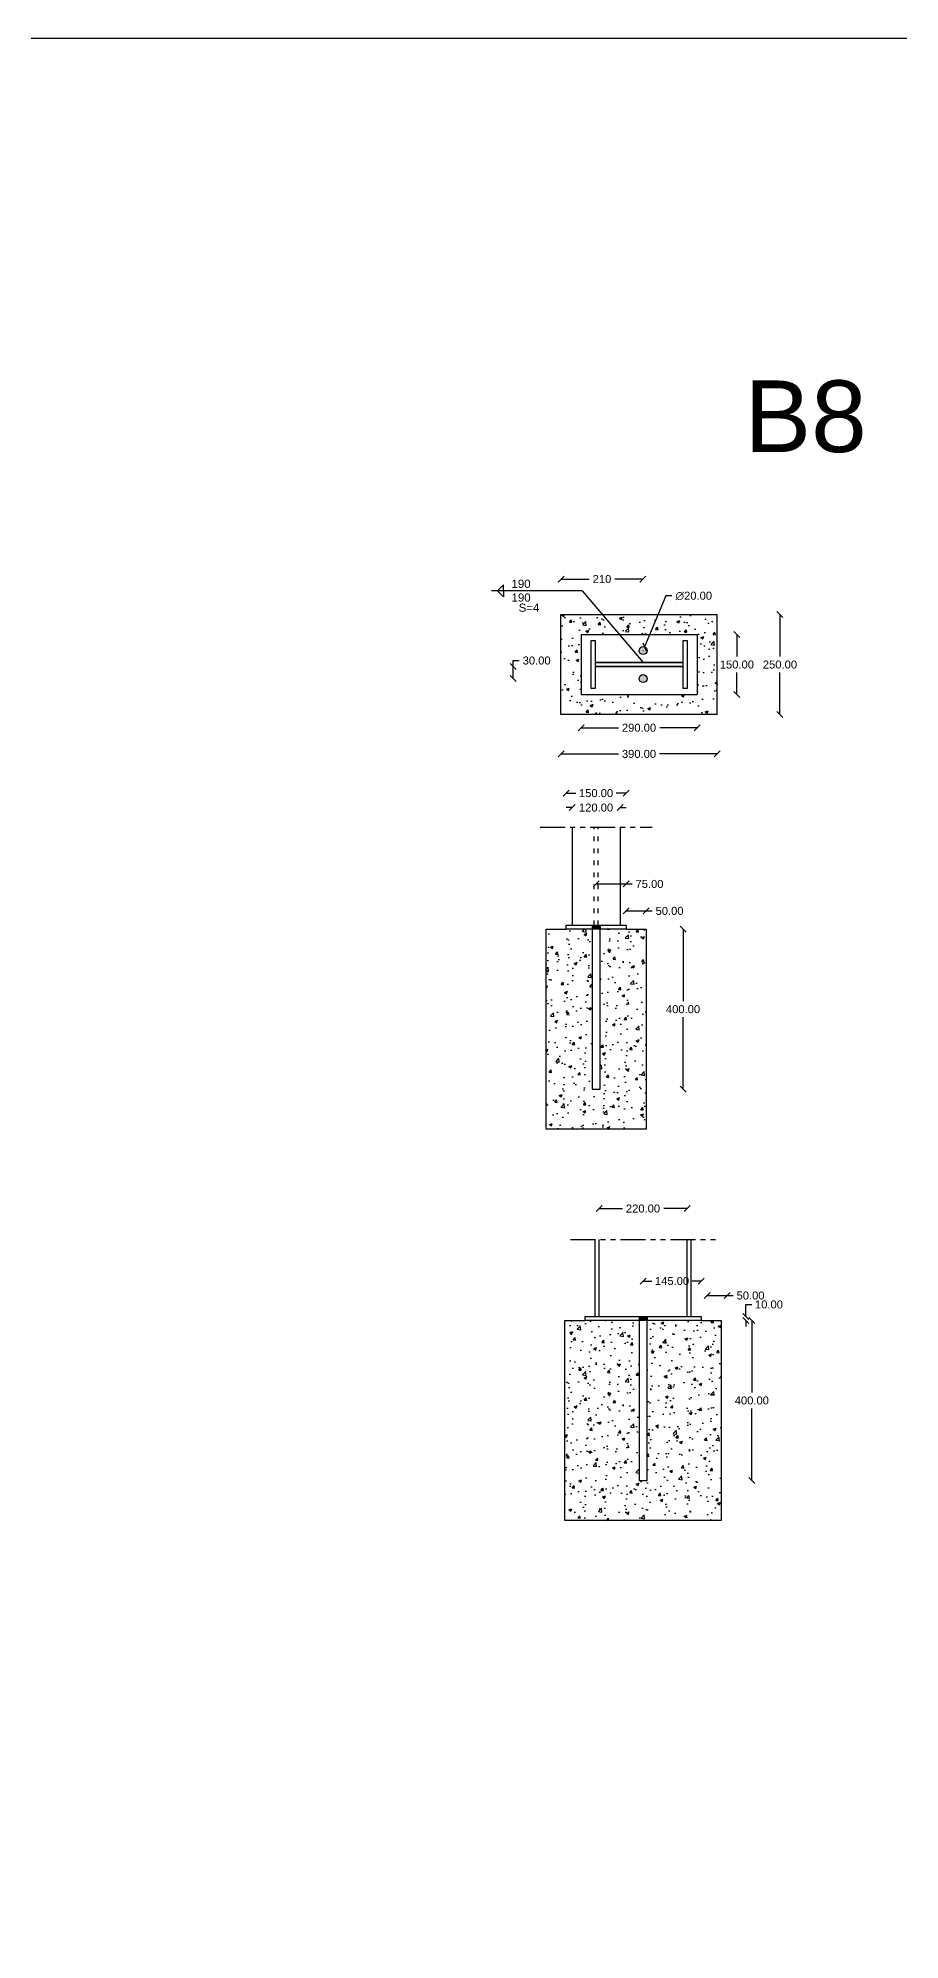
# Model space of a CAD drawing. Header units: inches. Extents: x -15 to 1885144, y -42615 to 866270.
# Drawn here: x 949186 to 951340, y 42464 to 47218 of the extents above; entities that cross this region are included whole.
import ezdxf

# ---------------------------------------------------------------- set-up
doc = ezdxf.new("R2010")
doc.units = ezdxf.units.IN
doc.header["$LTSCALE"] = 100
doc.header["$MEASUREMENT"] = 0
doc.linetypes.add('dash line', pattern=[30, 12, -18])
doc.linetypes.add('PHANTOM2', pattern=[1.25, 0.625, -0.125, 0.125, -0.125, 0.125, -0.125])
for name, color, linetype in [('bolt', 1, 'Continuous'), ('pedestal', 9, 'Continuous'), ('sections', 3, 'Continuous'), ('sections Dimensions', 6, 'Continuous'), ('text', 3, 'Continuous')]:
    doc.layers.add(name, color=color, linetype=linetype)
doc.layers.add('weld', color=2, linetype='Continuous', lineweight=35)
doc.styles.get("Standard").update_dxf_attribs({"font": 'arial.ttf'})
doc.dimstyles.new('connections', dxfattribs={"dimtxt": 20, "dimasz": 15, "dimexe": 0.0625, "dimexo": 0.0625, "dimgap": 10, "dimtad": 0, "dimtih": 1, "dimtoh": 1, "dimzin": 0, "dimdsep": 46, "dimtxsty": 'Standard', "dimblk": 'OBLIQUE', "dimcen": 0.09, "dimse1": 1, "dimse2": 1, "dimclrd": 256, "dimclre": 256, "dimclrt": 256, "dimadec": 0, "dimazin": 0, "dimtfac": 1, "dimtofl": 0, "dimtmove": 0, "dimatfit": 3, "dimfxl": 1, "dimtfillclr": 256, "dimtolj": 1, "dimtzin": 0, "dimlwe": -1, "dimarcsym": 0})

# ---------------------------------------------------------------- blocks, each defined once
blk = doc.blocks.new('_Oblique')
at = {"color": 0, "linetype": 'ByBlock', "lineweight": -2}
blk.add_line((-0.5, -0.5), (0.5, 0.5), dxfattribs=at)
blk = doc.blocks.new('*D1302')
at = {"layer": 'Defpoints', "color": 0, "ltscale": 0.01, "transparency": 16777216}
for p in [(950702, 45695.9), (950694.2, 45677.4)]:
    blk.add_point(p, dxfattribs=at)
at = {"layer": 'sections Dimensions', "lineweight": -2, "ltscale": 0.01, "transparency": 16777216}
for p, q in [((950755.3, 45823.2), (950702, 45695.9)), ((950770.3, 45823.2), (950755.3, 45823.2))]:
    blk.add_line(p, q, dxfattribs=at)
at = {"layer": 'sections Dimensions', "ltscale": 0.01, "transparency": 16777216}
for p, q in [((950698, 45686.7), (950698.2, 45686.7)), ((950698.1, 45686.6), (950698.1, 45686.8))]:
    blk.add_line(p, q, dxfattribs=at)
at = {"layer": 'sections Dimensions', "lineweight": -2, "ltscale": 0.01, "transparency": 16777216, "xscale": 15, "yscale": 15, "zscale": 15, "rotation": 247.2405021601586}
blk.add_blockref('_Oblique', (950702, 45695.9), dxfattribs=at)
at = {"layer": 'sections Dimensions', "ltscale": 0.01, "transparency": 16777216, "insert": (950824.9, 45823.2), "char_height": 20, "attachment_point": 5}
blk.add_mtext('\\A1;∅20.00', dxfattribs=at)
blk = doc.blocks.new('*D1303')
at = {"layer": 'Defpoints', "color": 0, "ltscale": 0.01, "transparency": 16777216}
for p in [(950543.1, 45576.7), (950833.1, 45576.7), (950833.1, 45493.7)]:
    blk.add_point(p, dxfattribs=at)
at = {"layer": 'sections Dimensions', "lineweight": -2, "ltscale": 0.01, "transparency": 16777216}
for p, q in [((950543.1, 45493.7), (950636.4, 45493.7)), ((950833.1, 45493.7), (950739.7, 45493.7))]:
    blk.add_line(p, q, dxfattribs=at)
at = {"layer": 'sections Dimensions', "lineweight": -2, "ltscale": 0.01, "transparency": 16777216, "xscale": 15, "yscale": 15, "zscale": 15, "rotation": 180}
blk.add_blockref('_Oblique', (950543.1, 45493.7), dxfattribs=at)
at = {"layer": 'sections Dimensions', "lineweight": -2, "ltscale": 0.01, "transparency": 16777216, "xscale": 15, "yscale": 15, "zscale": 15}
blk.add_blockref('_Oblique', (950833.1, 45493.7), dxfattribs=at)
at = {"layer": 'sections Dimensions', "ltscale": 0.01, "transparency": 16777216, "insert": (950688.1, 45493.7), "char_height": 20, "attachment_point": 5}
blk.add_mtext('\\A1;290.00', dxfattribs=at)
blk = doc.blocks.new('*D1304')
at = {"layer": 'Defpoints', "color": 0, "ltscale": 0.01, "transparency": 16777216}
for p in [(950493.1, 45526.7), (950883.1, 45526.7), (950493.1, 45428.3)]:
    blk.add_point(p, dxfattribs=at)
at = {"layer": 'sections Dimensions', "lineweight": -2, "ltscale": 0.01, "transparency": 16777216}
for p, q in [((950493.1, 45428.3), (950636.6, 45428.3)), ((950883.1, 45428.3), (950739.6, 45428.3))]:
    blk.add_line(p, q, dxfattribs=at)
at = {"layer": 'sections Dimensions', "lineweight": -2, "ltscale": 0.01, "transparency": 16777216, "xscale": 15, "yscale": 15, "zscale": 15, "rotation": 180}
blk.add_blockref('_Oblique', (950493.1, 45428.3), dxfattribs=at)
at = {"layer": 'sections Dimensions', "lineweight": -2, "ltscale": 0.01, "transparency": 16777216, "xscale": 15, "yscale": 15, "zscale": 15}
blk.add_blockref('_Oblique', (950883.1, 45428.3), dxfattribs=at)
at = {"layer": 'sections Dimensions', "ltscale": 0.01, "transparency": 16777216, "insert": (950688.1, 45428.3), "char_height": 20, "attachment_point": 5}
blk.add_mtext('\\A1;390.00', dxfattribs=at)
blk = doc.blocks.new('*D1305')
at = {"layer": 'Defpoints', "color": 0, "ltscale": 0.01, "transparency": 16777216}
for p in [(950883.1, 45776.7), (951040.3, 45776.7), (950883.1, 45526.7)]:
    blk.add_point(p, dxfattribs=at)
at = {"layer": 'sections Dimensions', "lineweight": -2, "ltscale": 0.01, "transparency": 16777216}
for p, q in [((951040.3, 45776.7), (951040.3, 45671.9)), ((951040.3, 45526.7), (951040.3, 45631.5))]:
    blk.add_line(p, q, dxfattribs=at)
at = {"layer": 'sections Dimensions', "lineweight": -2, "ltscale": 0.01, "transparency": 16777216, "xscale": 15, "yscale": 15, "zscale": 15}
for p, rotation in [((951040.3, 45776.7), 90), ((951040.3, 45526.7), 270)]:
    blk.add_blockref('_Oblique', p, dxfattribs=dict(at, rotation=rotation))
at = {"layer": 'sections Dimensions', "ltscale": 0.01, "transparency": 16777216, "insert": (951040.3, 45651.7), "char_height": 20, "attachment_point": 5}
blk.add_mtext('\\A1;250.00', dxfattribs=at)
blk = doc.blocks.new('*D1306')
at = {"layer": 'Defpoints', "color": 0, "ltscale": 0.01, "transparency": 16777216}
for p in [(950833.1, 45726.7), (950833.1, 45576.7), (950932.6, 45576.7)]:
    blk.add_point(p, dxfattribs=at)
at = {"layer": 'sections Dimensions', "lineweight": -2, "ltscale": 0.01, "transparency": 16777216}
for p, q in [((950932.6, 45726.7), (950932.6, 45671.9)), ((950932.6, 45576.7), (950932.6, 45631.5))]:
    blk.add_line(p, q, dxfattribs=at)
at = {"layer": 'sections Dimensions', "lineweight": -2, "ltscale": 0.01, "transparency": 16777216, "xscale": 15, "yscale": 15, "zscale": 15}
for p, rotation in [((950932.6, 45726.7), 90), ((950932.6, 45576.7), 270)]:
    blk.add_blockref('_Oblique', p, dxfattribs=dict(at, rotation=rotation))
at = {"layer": 'sections Dimensions', "ltscale": 0.01, "transparency": 16777216, "insert": (950932.6, 45651.7), "char_height": 20, "attachment_point": 5}
blk.add_mtext('\\A1;150.00', dxfattribs=at)
blk = doc.blocks.new('*D1307')
at = {"layer": 'Defpoints', "color": 0, "ltscale": 0.01, "transparency": 16777216}
for p in [(950373.5, 45646.7), (950698.1, 45646.7), (950698.1, 45616.7)]:
    blk.add_point(p, dxfattribs=at)
at = {"layer": 'sections Dimensions', "lineweight": -2, "ltscale": 0.01, "transparency": 16777216}
for p, q in [((950373.5, 45646.7), (950373.5, 45661.7)), ((950373.5, 45661.7), (950388.5, 45661.7)), ((950373.5, 45616.7), (950373.5, 45646.7))]:
    blk.add_line(p, q, dxfattribs=at)
at = {"layer": 'sections Dimensions', "lineweight": -2, "ltscale": 0.01, "transparency": 16777216, "xscale": 15, "yscale": 15, "zscale": 15}
for p, rotation in [((950373.5, 45646.7), 90), ((950373.5, 45616.7), 270)]:
    blk.add_blockref('_Oblique', p, dxfattribs=dict(at, rotation=rotation))
at = {"layer": 'sections Dimensions', "ltscale": 0.01, "transparency": 16777216, "insert": (950432.2, 45661.7), "char_height": 20, "attachment_point": 5}
blk.add_mtext('\\A1;30.00', dxfattribs=at)
blk = doc.blocks.new('*D1308')
at = {"layer": 'Defpoints', "color": 0, "ltscale": 0.01, "transparency": 16777216}
for p in [(950493.1, 45865.3), (950493.1, 45686.7), (950698, 45686.7)]:
    blk.add_point(p, dxfattribs=at)
at = {"layer": 'sections Dimensions', "lineweight": -2, "ltscale": 0.01, "transparency": 16777216}
for p, q in [((950493.1, 45865.3), (950563.3, 45865.3)), ((950698, 45865.3), (950627.8, 45865.3))]:
    blk.add_line(p, q, dxfattribs=at)
at = {"layer": 'sections Dimensions', "lineweight": -2, "ltscale": 0.01, "transparency": 16777216, "xscale": 15, "yscale": 15, "zscale": 15, "rotation": 180}
blk.add_blockref('_Oblique', (950493.1, 45865.3), dxfattribs=at)
at = {"layer": 'sections Dimensions', "lineweight": -2, "ltscale": 0.01, "transparency": 16777216, "xscale": 15, "yscale": 15, "zscale": 15}
blk.add_blockref('_Oblique', (950698, 45865.3), dxfattribs=at)
at = {"layer": 'sections Dimensions', "ltscale": 0.01, "transparency": 16777216, "insert": (950595.5, 45865.3), "char_height": 20, "attachment_point": 5}
blk.add_mtext('\\A1;210', dxfattribs=at)
blk = doc.blocks.new('*D1309')
at = {"layer": 'Defpoints', "color": 0, "ltscale": 0.01, "transparency": 16777216}
for p in [(950843.1, 44022.2), (950955, 44022.2), (950843.1, 44012.2)]:
    blk.add_point(p, dxfattribs=at)
at = {"layer": 'sections Dimensions', "lineweight": -2, "ltscale": 0.01, "transparency": 16777216}
for p, q in [((950955, 44022.2), (950955, 44052.2)), ((950955, 44052.2), (950970, 44052.2)), ((950955, 44012.2), (950955, 43997.2))]:
    blk.add_line(p, q, dxfattribs=at)
at = {"layer": 'sections Dimensions', "lineweight": -2, "ltscale": 0.01, "transparency": 16777216, "xscale": 15, "yscale": 15, "zscale": 15}
for p, rotation in [((950955, 44022.2), 270), ((950955, 44012.2), 90)]:
    blk.add_blockref('_Oblique', p, dxfattribs=dict(at, rotation=rotation))
at = {"layer": 'sections Dimensions', "ltscale": 0.01, "transparency": 16777216, "insert": (951012.8, 44052.2), "char_height": 20, "attachment_point": 5}
blk.add_mtext('\\A1;10.00', dxfattribs=at)
blk = doc.blocks.new('*D1310')
at = {"layer": 'Defpoints', "color": 0, "ltscale": 0.01, "transparency": 16777216}
for p in [(950708.1, 44012.2), (950970, 44012.2), (950708.1, 43612.2)]:
    blk.add_point(p, dxfattribs=at)
at = {"layer": 'sections Dimensions', "lineweight": -2, "ltscale": 0.01, "transparency": 16777216}
for p, q in [((950970, 44012.2), (950970, 43832.4)), ((950970, 43612.2), (950970, 43791.9))]:
    blk.add_line(p, q, dxfattribs=at)
at = {"layer": 'sections Dimensions', "lineweight": -2, "ltscale": 0.01, "transparency": 16777216, "xscale": 15, "yscale": 15, "zscale": 15}
for p, rotation in [((950970, 44012.2), 90), ((950970, 43612.2), 270)]:
    blk.add_blockref('_Oblique', p, dxfattribs=dict(at, rotation=rotation))
at = {"layer": 'sections Dimensions', "ltscale": 0.01, "transparency": 16777216, "insert": (950970, 43812.2), "char_height": 20, "attachment_point": 5}
blk.add_mtext('\\A1;400.00', dxfattribs=at)
blk = doc.blocks.new('*D1311')
at = {"layer": 'Defpoints', "color": 0, "ltscale": 0.01, "transparency": 16777216}
for p in [(950808.1, 44291.9), (950588.1, 44215), (950808.1, 44215)]:
    blk.add_point(p, dxfattribs=at)
at = {"layer": 'sections Dimensions', "lineweight": -2, "ltscale": 0.01, "transparency": 16777216}
for p, q in [((950588.1, 44291.9), (950646.4, 44291.9)), ((950808.1, 44291.9), (950749.7, 44291.9))]:
    blk.add_line(p, q, dxfattribs=at)
at = {"layer": 'sections Dimensions', "lineweight": -2, "ltscale": 0.01, "transparency": 16777216, "xscale": 15, "yscale": 15, "zscale": 15, "rotation": 180}
blk.add_blockref('_Oblique', (950588.1, 44291.9), dxfattribs=at)
at = {"layer": 'sections Dimensions', "lineweight": -2, "ltscale": 0.01, "transparency": 16777216, "xscale": 15, "yscale": 15, "zscale": 15}
blk.add_blockref('_Oblique', (950808.1, 44291.9), dxfattribs=at)
at = {"layer": 'sections Dimensions', "ltscale": 0.01, "transparency": 16777216, "insert": (950698.1, 44291.9), "char_height": 20, "attachment_point": 5}
blk.add_mtext('\\A1;220.00', dxfattribs=at)
blk = doc.blocks.new('*D1312')
at = {"layer": 'Defpoints', "color": 0, "ltscale": 0.01, "transparency": 16777216}
for p in [(950843.1, 44110.8), (950698.1, 44022.2), (950843.1, 44022.2)]:
    blk.add_point(p, dxfattribs=at)
at = {"layer": 'sections Dimensions', "lineweight": -2, "ltscale": 0.01, "transparency": 16777216}
for p, q in [((950698.1, 44110.8), (950720, 44110.8)), ((950843.1, 44110.8), (950821.1, 44110.8))]:
    blk.add_line(p, q, dxfattribs=at)
at = {"layer": 'sections Dimensions', "lineweight": -2, "ltscale": 0.01, "transparency": 16777216, "xscale": 15, "yscale": 15, "zscale": 15, "rotation": 180}
blk.add_blockref('_Oblique', (950698.1, 44110.8), dxfattribs=at)
at = {"layer": 'sections Dimensions', "lineweight": -2, "ltscale": 0.01, "transparency": 16777216, "xscale": 15, "yscale": 15, "zscale": 15}
blk.add_blockref('_Oblique', (950843.1, 44110.8), dxfattribs=at)
at = {"layer": 'sections Dimensions', "ltscale": 0.01, "transparency": 16777216, "insert": (950770.6, 44110.8), "char_height": 20, "attachment_point": 5}
blk.add_mtext('\\A1;145.00', dxfattribs=at)
blk = doc.blocks.new('*D1313')
at = {"layer": 'Defpoints', "color": 0, "ltscale": 0.01, "transparency": 16777216}
for p in [(950655.7, 45103.2), (950580.7, 45000.2), (950655.7, 45000.2)]:
    blk.add_point(p, dxfattribs=at)
at = {"layer": 'sections Dimensions', "lineweight": -2, "ltscale": 0.01, "transparency": 16777216}
for p, q in [((950580.7, 45103.2), (950655.7, 45103.2)), ((950655.7, 45103.2), (950670.7, 45103.2))]:
    blk.add_line(p, q, dxfattribs=at)
at = {"layer": 'sections Dimensions', "lineweight": -2, "ltscale": 0.01, "transparency": 16777216, "xscale": 15, "yscale": 15, "zscale": 15, "rotation": 180}
blk.add_blockref('_Oblique', (950580.7, 45103.2), dxfattribs=at)
at = {"layer": 'sections Dimensions', "lineweight": -2, "ltscale": 0.01, "transparency": 16777216, "xscale": 15, "yscale": 15, "zscale": 15}
blk.add_blockref('_Oblique', (950655.7, 45103.2), dxfattribs=at)
at = {"layer": 'sections Dimensions', "ltscale": 0.01, "transparency": 16777216, "insert": (950714.3, 45103.2), "char_height": 20, "attachment_point": 5}
blk.add_mtext('\\A1;75.00', dxfattribs=at)
blk = doc.blocks.new('*D1314')
at = {"layer": 'Defpoints', "color": 0, "ltscale": 0.01, "transparency": 16777216}
for p in [(950640.7, 45294.1), (950520.7, 45245), (950640.7, 45245)]:
    blk.add_point(p, dxfattribs=at)
at = {"layer": 'sections Dimensions', "lineweight": -2, "ltscale": 0.01, "transparency": 16777216}
for p, q in [((950520.7, 45294.1), (950505.7, 45294.1)), ((950640.7, 45294.1), (950655.7, 45294.1))]:
    blk.add_line(p, q, dxfattribs=at)
at = {"layer": 'sections Dimensions', "lineweight": -2, "ltscale": 0.01, "transparency": 16777216, "xscale": 15, "yscale": 15, "zscale": 15}
blk.add_blockref('_Oblique', (950520.7, 45294.1), dxfattribs=at)
at = {"layer": 'sections Dimensions', "lineweight": -2, "ltscale": 0.01, "transparency": 16777216, "xscale": 15, "yscale": 15, "zscale": 15, "rotation": 180}
blk.add_blockref('_Oblique', (950640.7, 45294.1), dxfattribs=at)
at = {"layer": 'sections Dimensions', "ltscale": 0.01, "transparency": 16777216, "insert": (950580.7, 45294.1), "char_height": 20, "attachment_point": 5}
blk.add_mtext('\\A1;120.00', dxfattribs=at)
blk = doc.blocks.new('*D1315')
at = {"layer": 'Defpoints', "color": 0, "ltscale": 0.01, "transparency": 16777216}
for p in [(950655.7, 45330.2), (950505.7, 45000.2), (950655.7, 45000.2)]:
    blk.add_point(p, dxfattribs=at)
at = {"layer": 'sections Dimensions', "lineweight": -2, "ltscale": 0.01, "transparency": 16777216}
for p, q in [((950505.7, 45330.2), (950530.2, 45330.2)), ((950655.7, 45330.2), (950631.2, 45330.2))]:
    blk.add_line(p, q, dxfattribs=at)
at = {"layer": 'sections Dimensions', "lineweight": -2, "ltscale": 0.01, "transparency": 16777216, "xscale": 15, "yscale": 15, "zscale": 15, "rotation": 180}
blk.add_blockref('_Oblique', (950505.7, 45330.2), dxfattribs=at)
at = {"layer": 'sections Dimensions', "lineweight": -2, "ltscale": 0.01, "transparency": 16777216, "xscale": 15, "yscale": 15, "zscale": 15}
blk.add_blockref('_Oblique', (950655.7, 45330.2), dxfattribs=at)
at = {"layer": 'sections Dimensions', "ltscale": 0.01, "transparency": 16777216, "insert": (950580.7, 45330.2), "char_height": 20, "attachment_point": 5}
blk.add_mtext('\\A1;150.00', dxfattribs=at)
blk = doc.blocks.new('*D1316')
at = {"layer": 'Defpoints', "color": 0, "ltscale": 0.01, "transparency": 16777216}
for p in [(950590.6, 44990.2), (950798.1, 44990.2), (950590.6, 44590.2)]:
    blk.add_point(p, dxfattribs=at)
at = {"layer": 'sections Dimensions', "lineweight": -2, "ltscale": 0.01, "transparency": 16777216}
for p, q in [((950798.1, 44990.2), (950798.1, 44810.4)), ((950798.1, 44590.2), (950798.1, 44770))]:
    blk.add_line(p, q, dxfattribs=at)
at = {"layer": 'sections Dimensions', "lineweight": -2, "ltscale": 0.01, "transparency": 16777216, "xscale": 15, "yscale": 15, "zscale": 15}
for p, rotation in [((950798.1, 44990.2), 90), ((950798.1, 44590.2), 270)]:
    blk.add_blockref('_Oblique', p, dxfattribs=dict(at, rotation=rotation))
at = {"layer": 'sections Dimensions', "ltscale": 0.01, "transparency": 16777216, "insert": (950798.1, 44790.2), "char_height": 20, "attachment_point": 5}
blk.add_mtext('\\A1;400.00', dxfattribs=at)
blk = doc.blocks.new('*D1317')
at = {"layer": 'Defpoints', "color": 0, "ltscale": 0.01, "transparency": 16777216}
for p in [(950705.7, 45035.9), (950655.7, 44990.2), (950705.7, 44990.2)]:
    blk.add_point(p, dxfattribs=at)
at = {"layer": 'sections Dimensions', "lineweight": -2, "ltscale": 0.01, "transparency": 16777216}
for p, q in [((950655.7, 45035.9), (950705.7, 45035.9)), ((950705.7, 45035.9), (950720.7, 45035.9))]:
    blk.add_line(p, q, dxfattribs=at)
at = {"layer": 'sections Dimensions', "lineweight": -2, "ltscale": 0.01, "transparency": 16777216, "xscale": 15, "yscale": 15, "zscale": 15, "rotation": 180}
blk.add_blockref('_Oblique', (950655.7, 45035.9), dxfattribs=at)
at = {"layer": 'sections Dimensions', "lineweight": -2, "ltscale": 0.01, "transparency": 16777216, "xscale": 15, "yscale": 15, "zscale": 15}
blk.add_blockref('_Oblique', (950705.7, 45035.9), dxfattribs=at)
at = {"layer": 'sections Dimensions', "ltscale": 0.01, "transparency": 16777216, "insert": (950764.4, 45035.9), "char_height": 20, "attachment_point": 5}
blk.add_mtext('\\A1;50.00', dxfattribs=at)
blk = doc.blocks.new('*D1318')
at = {"layer": 'Defpoints', "color": 0, "ltscale": 0.01, "transparency": 16777216}
for p in [(950908.1, 44074.5), (950858.1, 44012.2), (950908.1, 44012.2)]:
    blk.add_point(p, dxfattribs=at)
at = {"layer": 'sections Dimensions', "lineweight": -2, "ltscale": 0.01, "transparency": 16777216}
for p, q in [((950858.1, 44074.5), (950908.1, 44074.5)), ((950908.1, 44074.5), (950923.1, 44074.5))]:
    blk.add_line(p, q, dxfattribs=at)
at = {"layer": 'sections Dimensions', "lineweight": -2, "ltscale": 0.01, "transparency": 16777216, "xscale": 15, "yscale": 15, "zscale": 15, "rotation": 180}
blk.add_blockref('_Oblique', (950858.1, 44074.5), dxfattribs=at)
at = {"layer": 'sections Dimensions', "lineweight": -2, "ltscale": 0.01, "transparency": 16777216, "xscale": 15, "yscale": 15, "zscale": 15}
blk.add_blockref('_Oblique', (950908.1, 44074.5), dxfattribs=at)
at = {"layer": 'sections Dimensions', "ltscale": 0.01, "transparency": 16777216, "insert": (950966.8, 44074.5), "char_height": 20, "attachment_point": 5}
blk.add_mtext('\\A1;50.00', dxfattribs=at)

msp = doc.modelspace()

# ---------------------------------------------------------------- hatches: boundary and pattern name
at = {"layer": 'bolt', "ltscale": 0.01}
h = msp.add_hatch(color=256, dxfattribs=at)
h.dxf.hatch_style = 1
h.paths.add_polyline_path([(950688.088, 45686.665, 1), (950708.088, 45686.665, 1)])
h.paths.add_polyline_path([(950688.088, 45616.665, 1), (950708.088, 45616.665, 1)])
h = msp.add_hatch(color=256, dxfattribs=at)
h.dxf.hatch_style = 1
h.paths.add_polyline_path([(950590.625, 44990.221), (950590.625, 45000.221), (950570.625, 45000.221), (950570.625, 44990.221)])
h = msp.add_hatch(color=256, dxfattribs=at)
h.dxf.hatch_style = 1
h.paths.add_polyline_path([(950688.088, 44022.154), (950688.088, 44012.154), (950708.088, 44012.154), (950708.088, 44022.154)])
at = {"layer": 'pedestal', "ltscale": 0.01}
h = msp.add_hatch(dxfattribs=at)
h.set_pattern_fill('AR-CONC', color=256, scale=10)
h.set_pattern_definition([(50, (0, 0), (71.7260183, -6.2752135), [7.5, -82.5]), (355, (0, 0), (-13.8751334, 75.2192134), [6, -66]), (100.4514445, (5.98, -0.52), (57.8508847, 68.943999), [6.374019, -70.114211]), (46.1842, (0, 20), (106.724133, -16.551928), [11.25, -123.75]), (96.635635, (8.89, 18.62), (93.466195, 97.41186), [9.561034, -105.171376]), (351.184164, (0, 20), (93.466195, 97.41186), [9, -99]), (21, (10, 15), (59.6907052, -40.261889), [7.5, -82.5]), (326, (10, 15), (24.331533, 72.5150045), [6, -66]), (71.451445, (14.974, 11.645), (84.0222377, 32.2531153), [6.374019, -70.114211]), (37.5, (0, 0), (1.2159855, 33.2893854), [0, -65.2, 0, -67, 0, -66.25]), (7.5, (0, 0), (26.3069537, 39.4411712), [0, -38.2, 0, -63.7, 0, -25.25]), (327.5, (-22.3, 0), (53.3822436, -2.2554872), [0, -25, 0, -78, 0, -103.5]), (317.5, (-32.3, 0), (58.318617, 10.0104982), [0, -32.5, 0, -51.8, 0, -73.5])])
h.paths.add_polyline_path([(950883.088, 45776.665), (950493.088, 45776.665), (950493.088, 45526.665), (950883.088, 45526.665)])
h.paths.add_polyline_path([(950543.088, 45726.665), (950833.088, 45726.665), (950833.088, 45576.665), (950543.088, 45576.665)], flags=16)
h.paths.add_polyline_path([(950588.088, 45711.665), (950598.088, 45711.665), (950598.088, 45591.665), (950588.088, 45591.665)], flags=0)
h.paths.add_polyline_path([(950798.088, 45711.665), (950808.088, 45711.665), (950808.088, 45591.665), (950798.088, 45591.665)], flags=0)
h = msp.add_hatch(dxfattribs=at)
h.set_pattern_fill('AR-CONC', color=256, scale=10)
h.set_pattern_definition([(50, (0, 128.526), (71.7260183, -6.2752135), [7.5, -82.5]), (355, (0, 128.526), (-13.8751334, 75.2192134), [6, -66]), (100.4514445, (5.98, 128), (57.8508847, 68.943999), [6.374019, -70.114211]), (46.1842, (0, 148.526), (106.724133, -16.551928), [11.25, -123.75]), (96.635635, (8.89, 147.15), (93.466195, 97.41186), [9.561034, -105.171376]), (351.184164, (0, 148.53), (93.466195, 97.41186), [9, -99]), (21, (10, 143.526), (59.6907052, -40.261889), [7.5, -82.5]), (326, (10, 143.526), (24.331533, 72.5150045), [6, -66]), (71.451445, (14.974, 140.17), (84.0222377, 32.2531153), [6.374019, -70.114211]), (37.5, (0, 128.526), (1.2159855, 33.2893854), [0, -65.2, 0, -67, 0, -66.25]), (7.5, (0, 128.526), (26.3069537, 39.4411712), [0, -38.2, 0, -63.7, 0, -25.25]), (327.5, (-22.3, 128.526), (53.3822436, -2.2554872), [0, -25, 0, -78, 0, -103.5]), (317.5, (-32.3, 128.526), (58.318617, 10.0104982), [0, -32.5, 0, -51.8, 0, -73.5])])
h.paths.add_polyline_path([(950705.709, 44490.221), (950705.709, 44990.221), (950655.709, 44990.221), (950590.625, 44990.221), (950590.625, 44590.221), (950570.625, 44590.221), (950570.625, 44990.221), (950505.709, 44990.221), (950455.709, 44990.221), (950455.709, 44490.221)])
h = msp.add_hatch(dxfattribs=at)
h.set_pattern_fill('AR-CONC', color=256, scale=10)
h.set_pattern_definition([(50, (0, -979.63), (71.7260183, -6.2752135), [7.5, -82.5]), (355, (0, -979.63), (-13.8751334, 75.2192134), [6, -66]), (100.4514445, (5.98, -980.154), (57.8508847, 68.943999), [6.374019, -70.114211]), (46.1842, (0, -959.63), (106.724133, -16.551928), [11.25, -123.75]), (96.635635, (8.89, -961.01), (93.466195, 97.41186), [9.561034, -105.171376]), (351.184164, (0, -959.63), (93.466195, 97.41186), [9, -99]), (21, (10, -964.63), (59.6907052, -40.261889), [7.5, -82.5]), (326, (10, -964.63), (24.331533, 72.5150045), [6, -66]), (71.451445, (14.974, -967.986), (84.0222377, 32.2531153), [6.374019, -70.114211]), (37.5, (0, -979.63), (1.2159855, 33.2893854), [0, -65.2, 0, -67, 0, -66.25]), (7.5, (0, -979.63), (26.3069537, 39.4411712), [0, -38.2, 0, -63.7, 0, -25.25]), (327.5, (-22.3, -979.63), (53.3822436, -2.2554872), [0, -25, 0, -78, 0, -103.5]), (317.5, (-32.3, -979.63), (58.318617, 10.0104982), [0, -32.5, 0, -51.8, 0, -73.5])])
h.paths.add_polyline_path([(950503.088, 43512.154), (950893.088, 43512.154), (950893.088, 44012.154), (950843.088, 44012.154), (950708.088, 44012.154), (950708.088, 43612.154), (950688.088, 43612.154), (950688.088, 44012.154), (950553.088, 44012.154), (950503.088, 44012.154)])

# ---------------------------------------------------------------- linework, layer by layer
at = {"layer": 'bolt', "ltscale": 0.01}
for p, q in [((950570.625, 45000.221), (950570.625, 44990.221)), ((950570.625, 44990.221), (950570.625, 44590.221)), ((950590.625, 45000.221), (950590.625, 44990.221)), ((950590.625, 44590.221), (950590.625, 44990.221)), ((950570.625, 44590.221), (950590.625, 44590.221)), ((950688.088, 44012.154), (950688.088, 43612.154)), ((950708.088, 43612.154), (950708.088, 44012.154)), ((950688.088, 43612.154), (950708.088, 43612.154))]:
    msp.add_line(p, q, dxfattribs=at)
for centre in [(950698.088, 45686.665), (950698.088, 45616.665)]:
    msp.add_circle(centre, 10, dxfattribs=at)
at = {"layer": 'pedestal', "ltscale": 0.01}
for p, q in [((950493.088, 45776.665), (950883.088, 45776.665)), ((950493.088, 45526.665), (950493.088, 45776.665)), ((950883.088, 45526.665), (950883.088, 45776.665)), ((950883.088, 45526.665), (950493.088, 45526.665)), ((950455.709, 44490.221), (950455.709, 44990.221)), ((950455.709, 44990.221), (950505.709, 44990.221)), ((950655.709, 44990.221), (950705.709, 44990.221)), ((950705.709, 44990.221), (950705.709, 44490.221)), ((950705.709, 44490.221), (950455.709, 44490.221)), ((950503.088, 43512.154), (950503.088, 44012.154)), ((950503.088, 44012.154), (950553.088, 44012.154)), ((950843.088, 44012.154), (950893.088, 44012.154)), ((950893.088, 44012.154), (950893.088, 43512.154)), ((950893.088, 43512.154), (950503.088, 43512.154))]:
    msp.add_line(p, q, dxfattribs=at)
at = {"layer": 'sections', "ltscale": 0.01}
for p, q in [((950543.088, 45726.665), (950543.088, 45576.665)), ((950543.088, 45726.665), (950833.088, 45726.665)), ((950568.088, 45591.665), (950568.088, 45711.665)), ((950568.088, 45711.665), (950578.088, 45711.665)), ((950578.088, 45711.665), (950578.088, 45591.665)), ((950798.088, 45591.665), (950798.088, 45711.665)), ((950798.088, 45711.665), (950808.088, 45711.665)), ((950808.088, 45711.665), (950808.088, 45591.665)), ((950833.088, 45726.665), (950833.088, 45576.665)), ((950578.088, 45656.665), (950798.088, 45656.665)), ((950578.088, 45656.665), (950798.088, 45656.665)), ((950578.088, 45646.665), (950798.088, 45646.665)), ((950578.088, 45646.665), (950798.088, 45646.665)), ((950578.088, 45591.665), (950568.088, 45591.665)), ((950808.088, 45591.665), (950798.088, 45591.665)), ((950543.088, 45576.665), (950833.088, 45576.665)), ((950520.709, 45245.016), (950520.709, 45000.221)), ((950640.709, 45245.016), (950640.709, 45000.221)), ((950505.709, 45000.221), (950655.709, 45000.221)), ((950505.709, 44990.221), (950505.709, 45000.221)), ((950655.709, 44990.221), (950505.709, 44990.221)), ((950655.709, 45000.221), (950655.709, 44990.221)), ((950578.088, 44022.154), (950578.088, 44215.005)), ((950588.088, 44022.154), (950588.088, 44215.005)), ((950808.088, 44022.154), (950808.088, 44215.005)), ((950818.088, 44022.154), (950818.088, 44215.005)), ((950553.088, 44022.154), (950843.088, 44022.154)), ((950553.088, 44012.154), (950553.088, 44022.154)), ((950688.088, 44022.154), (950688.088, 44012.154)), ((950708.088, 44022.154), (950708.088, 44012.154)), ((950843.088, 44022.154), (950843.088, 44012.154)), ((950843.088, 44012.154), (950553.088, 44012.154))]:
    msp.add_line(p, q, dxfattribs=at)
at = {"layer": 'sections', "linetype": 'PHANTOM2'}
for p, q in [((950440.709, 45245.016), (950720.709, 45245.016)), ((950516.485, 44215.005), (950888.903, 44215.005))]:
    msp.add_line(p, q, dxfattribs=at)
at = {"layer": 'sections', "linetype": 'dash line', "ltscale": 0.01}
for p, q in [((950575.625, 45000.221), (950575.625, 45245.016)), ((950585.625, 45000.221), (950585.625, 45245.016))]:
    msp.add_line(p, q, dxfattribs=at)
at = {"layer": 'sections'}
msp.add_lwpolyline([(930129.126, 47217.725), (955759.855, 47217.725), (955759.855, 38877.268), (930129.126, 38877.268)], close=True, dxfattribs=at)
at = {"layer": 'sections Dimensions'}
for p, q in [((950334.789, 45835.895), (950319.789, 45835.895)), ((950349.789, 45850.895), (950334.789, 45835.895)), ((950349.789, 45835.895), (950334.789, 45835.895)), ((950349.789, 45820.895), (950334.789, 45835.895)), ((950349.789, 45835.895), (950349.789, 45850.895)), ((950546.178, 45835.895), (950349.789, 45835.895)), ((950349.789, 45835.895), (950349.789, 45820.895))]:
    msp.add_line(p, q, dxfattribs=at)
at = {"layer": 'sections Dimensions', "ltscale": 0.01}
msp.add_line((950546.178, 45835.895), (950698.088, 45656.665), dxfattribs=at)
at = {"layer": 'weld', "ltscale": 0.01}
for p, q in [((950578.088, 45656.665), (950798.088, 45656.665)), ((950578.088, 45646.665), (950798.088, 45646.665))]:
    msp.add_line(p, q, dxfattribs=at)

# ---------------------------------------------------------------- texts
at = {"layer": 'sections Dimensions'}
for s, p in [('190 ', (950369.404, 45843.363)), ('190', (950369.46, 45808.92)), ('S=4', (950387.173, 45783.647))]:
    msp.add_text(s, height=20.4789, dxfattribs=at).set_placement(p)
at = {"layer": 'text'}
msp.add_text('B8', height=179.0584, dxfattribs=at).set_placement((950951.364, 46182.802))

# ---------------------------------------------------------------- dimensions: what is measured, and where the dimension line sits
at = {"layer": 'sections Dimensions', "ltscale": 0.01}
dim = msp.add_linear_dim(base=(950493.088, 45865.32), p1=(950697.998, 45686.665), p2=(950493.088, 45686.665), text='210', dimstyle='connections', dxfattribs=at)
dim.commit()
dim.dimension.update_dxf_attribs({"geometry": '*D1308', "text_midpoint": (950595.543, 45865.32)})
dim = msp.add_diameter_dim_2p(p1=(950694.219, 45677.443), p2=(950701.956, 45695.886), dimstyle='connections', dxfattribs=at)
dim.commit()
dim.dimension.update_dxf_attribs({"geometry": '*D1302', "text_midpoint": (950824.938, 45823.15), "dimtype": 163})
for base, p1, p2, picture, middle in [((951040.255, 45776.665), (950883.088, 45526.665), (950883.088, 45776.665), '*D1305', (951040.255, 45651.665)), ((950932.644, 45576.665), (950833.088, 45726.665), (950833.088, 45576.665), '*D1306', (950932.644, 45651.665)), ((950373.471, 45646.665), (950698.088, 45616.665), (950698.088, 45646.665), '*D1307', (950432.175, 45661.665)), ((950798.149, 44990.221), (950590.625, 44590.221), (950590.625, 44990.221), '*D1316', (950798.149, 44790.221)), ((950955.009, 44022.154), (950843.088, 44012.154), (950843.088, 44022.154), '*D1309', (951012.779, 44052.154)), ((950970.009, 44012.154), (950708.088, 43612.154), (950708.088, 44012.154), '*D1310', (950970.009, 43812.154))]:
    dim = msp.add_linear_dim(base=base, p1=p1, p2=p2, angle=90, dimstyle='connections', dxfattribs=at)
    dim.commit()
    dim.dimension.update_dxf_attribs({"geometry": picture, "text_midpoint": middle})
for base, p1, p2, picture, middle in [((950833.088, 45493.691), (950543.088, 45576.665), (950833.088, 45576.665), '*D1303', (950688.088, 45493.691)), ((950493.088, 45428.326), (950883.088, 45526.665), (950493.088, 45526.665), '*D1304', (950688.088, 45428.326)), ((950655.709, 45330.207), (950505.709, 45000.221), (950655.709, 45000.221), '*D1315', (950580.709, 45330.207)), ((950640.709, 45294.122), (950520.709, 45245.016), (950640.709, 45245.016), '*D1314', (950580.709, 45294.122)), ((950655.709, 45103.189), (950580.709, 45000.221), (950655.709, 45000.221), '*D1313', (950714.337, 45103.189)), ((950705.709, 45035.865), (950655.709, 44990.221), (950705.709, 44990.221), '*D1317', (950764.419, 45035.865)), ((950808.088, 44291.869), (950588.088, 44215.005), (950808.088, 44215.005), '*D1311', (950698.088, 44291.869)), ((950843.088, 44110.76), (950698.088, 44022.154), (950843.088, 44022.154), '*D1312', (950770.588, 44110.76)), ((950908.088, 44074.535), (950858.088, 44012.154), (950908.088, 44012.154), '*D1318', (950966.799, 44074.535))]:
    dim = msp.add_linear_dim(base=base, p1=p1, p2=p2, dimstyle='connections', dxfattribs=at)
    dim.commit()
    dim.dimension.update_dxf_attribs({"geometry": picture, "text_midpoint": middle})

doc.saveas('drawing.dxf')
